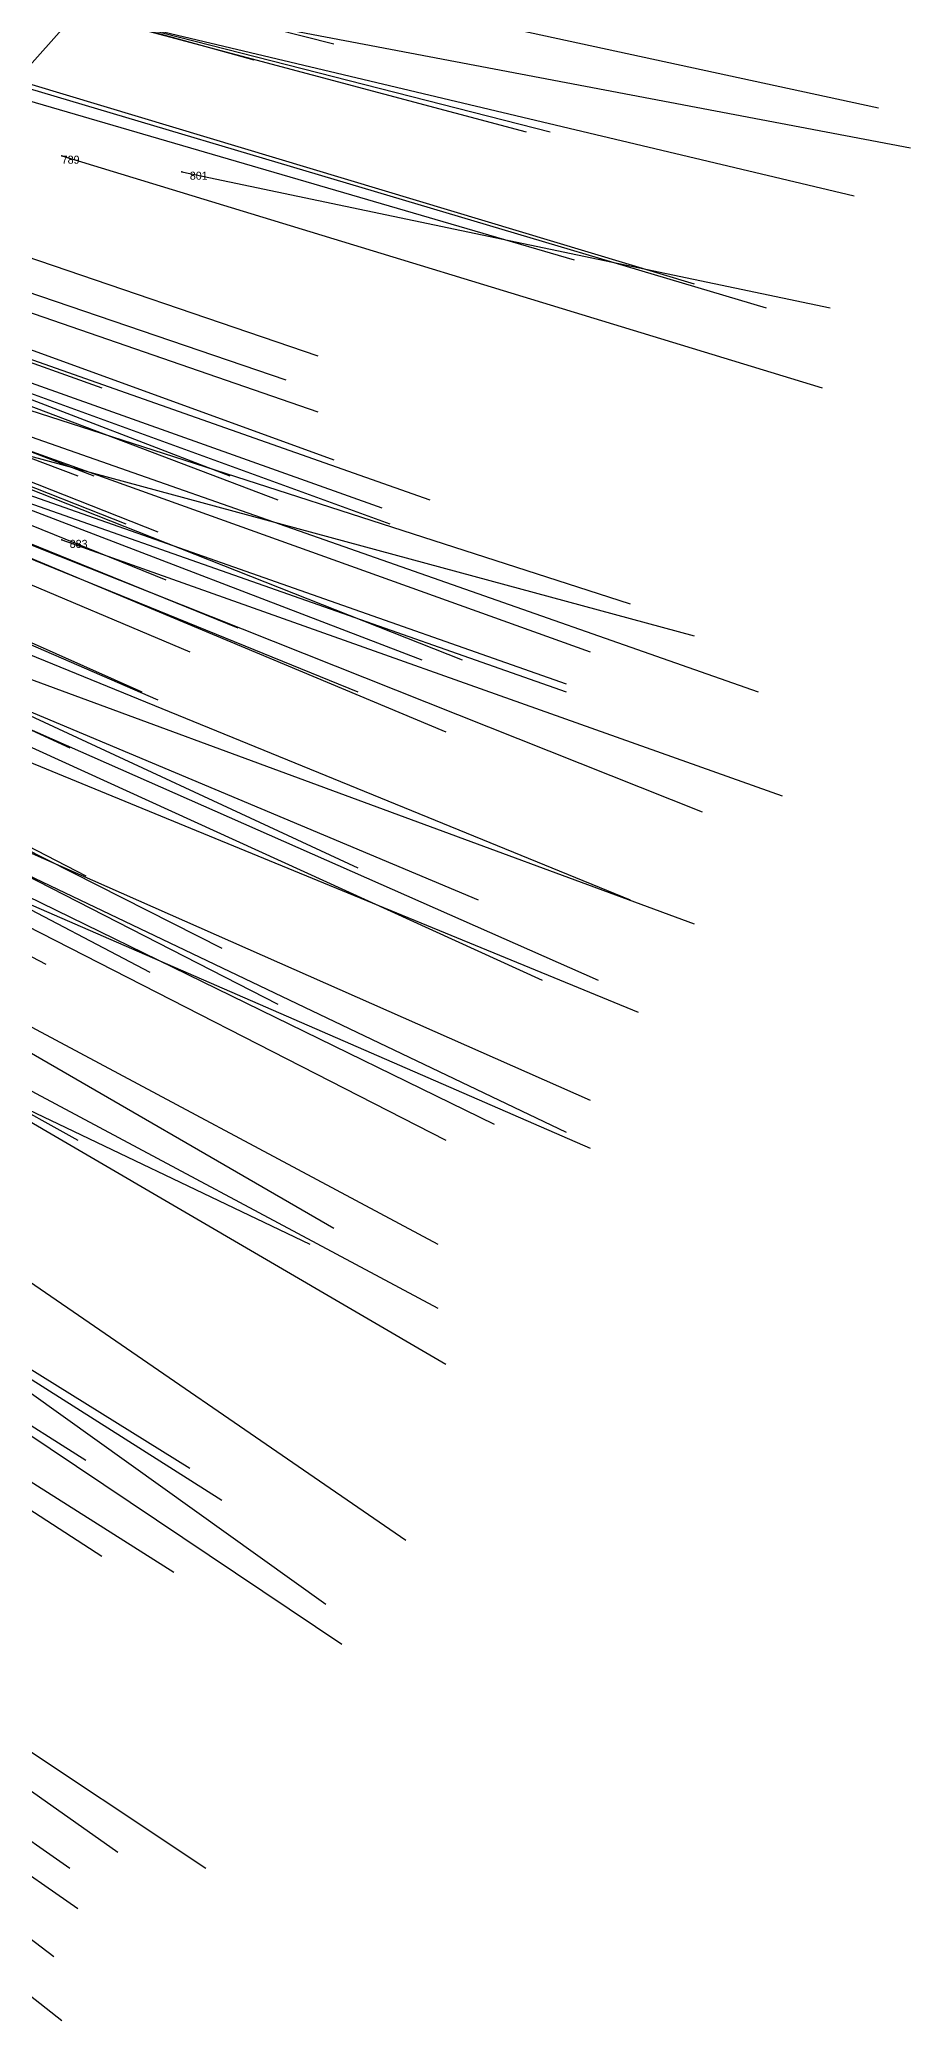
# Model space of a CAD drawing. Extents: x -0.5 to 0.59, y -0.5 to 0.58.
# Drawn here: x 0.4582 to 0.567, y -0.371 to -0.1235 of the extents above; entities that cross this region are included whole.
import ezdxf

# ---------------------------------------------------------------- set-up
doc = ezdxf.new("R2010")
doc.units = 0
for name, color, linetype in [('Facilities', 3, 'CONTINUOUS'), ('Facilities_lines', 3, 'CONTINUOUS'), ('Normals', 1, 'CONTINUOUS'), ('Text', 3, 'CONTINUOUS')]:
    doc.layers.add(name, color=color, linetype=linetype)

msp = doc.modelspace()

# ---------------------------------------------------------------- linework, layer by layer
at = {"layer": 'Facilities', "color": 3}
for p in [(0.461, -0.138, -1.203), (0.476, -0.14, -1.241), (0.461, -0.186, -1.244)]:
    msp.add_point(p, dxfattribs=at)
at = {"layer": 'Facilities_lines', "color": 3}
msp.add_line((0.463, -0.12, -1.196), (0.455, -0.129, -1.182), dxfattribs=at)
at = {"layer": 'Normals', "color": 1}
for p, q in [((0.395, -0.101, -1.019), (0.485, -0.126, -0.982)), ((0.404, -0.101, -1.042), (0.495, -0.124, -1.006)), ((0.429, -0.111, -1.109), (0.519, -0.135, -1.071)), ((0.466, -0.111, -1.197), (0.563, -0.132, -1.2)), ((0.432, -0.112, -1.116), (0.522, -0.135, -1.078)), ((0.463, -0.12, -1.196), (0.56, -0.143, -1.202)), ((0.472, -0.119, -1.218), (0.567, -0.137, -1.246)), ((0.436, -0.125, -1.134), (0.525, -0.151, -1.097)), ((0.447, -0.126, -1.161), (0.54, -0.154, -1.136)), ((0.455, -0.129, -1.182), (0.549, -0.157, -1.163)), ((0.405, -0.133, -1.067), (0.493, -0.163, -1.029)), ((0.379, -0.136, -1.007), (0.466, -0.167, -0.969)), ((0.401, -0.136, -1.058), (0.489, -0.166, -1.021)), ((0.461, -0.138, -1.203), (0.556, -0.167, -1.195)), ((0.406, -0.14, -1.073), (0.493, -0.17, -1.036)), ((0.476, -0.14, -1.241), (0.557, -0.157, -1.299)), ((0.376, -0.145, -1.008), (0.463, -0.178, -0.971)), ((0.379, -0.145, -1.014), (0.465, -0.178, -0.976)), ((0.396, -0.145, -1.053), (0.482, -0.178, -1.015)), ((0.407, -0.144, -1.081), (0.495, -0.176, -1.043)), ((0.401, -0.148, -1.068), (0.488, -0.181, -1.031)), ((0.383, -0.15, -1.028), (0.469, -0.184, -0.99)), ((0.419, -0.15, -1.113), (0.507, -0.181, -1.077)), ((0.387, -0.151, -1.039), (0.473, -0.185, -1)), ((0.414, -0.151, -1.101), (0.501, -0.182, -1.064)), ((0.414, -0.152, -1.104), (0.502, -0.184, -1.067)), ((0.388, -0.156, -1.046), (0.474, -0.191, -1.008)), ((0.397, -0.162, -1.071), (0.483, -0.197, -1.033)), ((0.392, -0.164, -1.061), (0.477, -0.2, -1.024)), ((0.439, -0.164, -1.171), (0.532, -0.194, -1.15)), ((0.386, -0.167, -1.052), (0.471, -0.205, -1.015)), ((0.42, -0.168, -1.13), (0.506, -0.201, -1.093)), ((0.425, -0.167, -1.141), (0.511, -0.201, -1.104)), ((0.388, -0.169, -1.059), (0.473, -0.206, -1.021)), ((0.412, -0.17, -1.114), (0.498, -0.205, -1.077)), ((0.378, -0.173, -1.039), (0.462, -0.212, -1.001)), ((0.433, -0.172, -1.164), (0.524, -0.204, -1.139)), ((0.433, -0.173, -1.166), (0.524, -0.205, -1.141)), ((0.444, -0.172, -1.191), (0.54, -0.198, -1.181)), ((0.449, -0.172, -1.25), (0.527, -0.2, -1.306)), ((0.454, -0.172, -1.212), (0.548, -0.205, -1.216)), ((0.423, -0.174, -1.144), (0.509, -0.21, -1.107)), ((0.448, -0.183, -1.211), (0.541, -0.22, -1.219)), ((0.381, -0.185, -1.059), (0.464, -0.228, -1.023)), ((0.414, -0.188, -1.137), (0.498, -0.227, -1.1)), ((0.461, -0.186, -1.244), (0.551, -0.218, -1.275)), ((0.439, -0.193, -1.199), (0.532, -0.231, -1.193)), ((0.398, -0.195, -1.109), (0.481, -0.237, -1.071)), ((0.425, -0.194, -1.167), (0.513, -0.231, -1.139)), ((0.377, -0.196, -1.062), (0.459, -0.239, -1.026)), ((0.39, -0.197, -1.091), (0.472, -0.24, -1.054)), ((0.431, -0.2, -1.187), (0.521, -0.241, -1.174)), ((0.406, -0.202, -1.133), (0.488, -0.244, -1.096)), ((0.456, -0.203, -1.247), (0.54, -0.234, -1.291)), ((0.451, -0.207, -1.25), (0.528, -0.241, -1.305)), ((0.443, -0.208, -1.224), (0.533, -0.245, -1.249)), ((0.425, -0.215, -1.191), (0.515, -0.259, -1.187)), ((0.382, -0.216, -1.097), (0.463, -0.261, -1.06)), ((0.421, -0.216, -1.184), (0.509, -0.261, -1.17)), ((0.434, -0.217, -1.213), (0.524, -0.26, -1.216)), ((0.441, -0.218, -1.23), (0.527, -0.256, -1.265)), ((0.412, -0.224, -1.172), (0.495, -0.272, -1.144)), ((0.442, -0.225, -1.238), (0.527, -0.262, -1.273)), ((0.42, -0.227, -1.192), (0.508, -0.274, -1.188)), ((0.42, -0.235, -1.203), (0.508, -0.282, -1.203)), ((0.425, -0.24, -1.219), (0.509, -0.289, -1.242)), ((0.423, -0.241, -1.25), (0.492, -0.274, -1.315)), ((0.385, -0.251, -1.15), (0.464, -0.301, -1.113)), ((0.395, -0.251, -1.169), (0.477, -0.302, -1.145)), ((0.399, -0.254, -1.183), (0.481, -0.306, -1.16)), ((0.424, -0.256, -1.238), (0.504, -0.311, -1.26)), ((0.386, -0.261, -1.163), (0.466, -0.313, -1.135)), ((0.413, -0.261, -1.221), (0.494, -0.319, -1.231)), ((0.393, -0.263, -1.181), (0.475, -0.315, -1.16)), ((0.417, -0.271, -1.244), (0.496, -0.324, -1.275)), ((0.386, -0.292, -1.211), (0.468, -0.35, -1.206)), ((0.398, -0.298, -1.244), (0.479, -0.352, -1.27)), ((0.381, -0.303, -1.216), (0.46, -0.363, -1.217)), ((0.391, -0.302, -1.25), (0.462, -0.352, -1.299)), ((0.391, -0.307, -1.243), (0.463, -0.357, -1.292)), ((0.387, -0.313, -1.245), (0.461, -0.371, -1.279))]:
    msp.add_line(p, q, dxfattribs=at)

# ---------------------------------------------------------------- texts
at = {"layer": 'Text', "color": 3}
for s, p in [('789', (0.461, -0.139, -1.203)), ('801', (0.477, -0.141, -1.241)), ('883', (0.462, -0.187, -1.244))]:
    msp.add_text(s, height=0.001, dxfattribs=at).set_placement(p)

doc.saveas('drawing.dxf')
